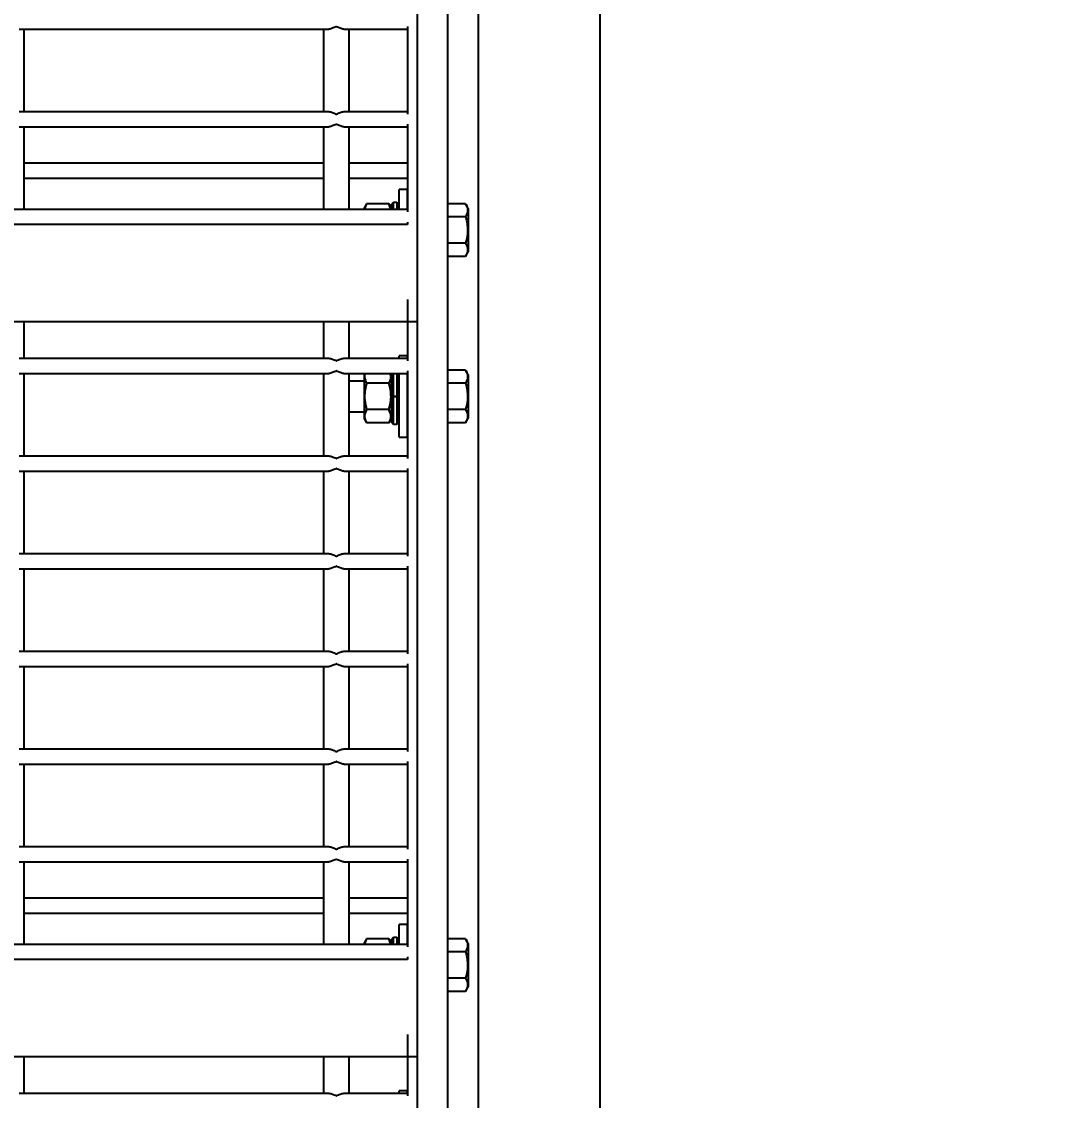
# Model space of a CAD drawing. Header units: millimetres. Extents: x 1293 to 41893, y 1011 to 26911.
# Drawn here: x 13550.1 to 13765.4, y 12550.4 to 12775.3 of the extents above; entities that cross this region are included whole.
import ezdxf

# ---------------------------------------------------------------- set-up
doc = ezdxf.new("R2010")
doc.units = ezdxf.units.MM
doc.header["$LTSCALE"] = 50
doc.layers.add('CAPA_1', color=7, linetype='Continuous')
doc.styles.add('SLDTEXTSTYLE0', font='TXT', dxfattribs={"width": 0.75})
doc.dimstyles.new('SLDDIMSTYLE0', dxfattribs={"dimtxt": 100, "dimasz": 100, "dimexe": 0, "dimexo": 0.0625, "dimgap": 25, "dimtad": 2, "dimdec": 0, "dimlfac": 1.5, "dimrnd": 1e-09, "dimzin": 12, "dimdsep": 46, "dimtxsty": 'SLDTEXTSTYLE0', "dimsah": 1, "dimcen": 0.09, "dimadec": 0, "dimazin": 3, "dimtfac": 1, "dimtdec": 0, "dimtofl": 0, "dimtmove": 0, "dimatfit": 3, "dimfxl": 1, "dimfrac": 2, "dimtolj": 1, "dimtzin": 12, "dimarcsym": 0})

# ---------------------------------------------------------------- blocks, each defined once
blk = doc.blocks.new('_D_19')
at = {"layer": 'CAPA_1', "transparency": 16777216}
for p, q in [((16745.16, 13594.82), (16745.16, 10791.15)), ((13378.61, 10942.55), (13378.61, 10791.15)), ((13378.61, 10841.15), (16745.16, 10841.15))]:
    blk.add_line(p, q, dxfattribs=at)
for points in [[(13378.61, 10841.15), (13478.61, 10825.76), (13478.61, 10856.53)], [(16745.16, 10841.15), (16645.16, 10856.53), (16645.16, 10825.76)]]:
    blk.add_solid(points, dxfattribs=at)
at = {"layer": 'CAPA_1', "transparency": 16777216, "insert": (14914.11, 10970.05), "char_height": 100, "attachment_point": 1, "style": 'SLDTEXTSTYLE0'}
blk.add_mtext('5050', dxfattribs=at)

msp = doc.modelspace()

# ---------------------------------------------------------------- linework, layer by layer
at = {"color": 7, "linetype": 'Continuous', "lineweight": 25}
for p, q in [((13638.9601497, 11156.0549012), (13638.9601497, 13213.1732064)), ((13632.6101497, 11156.0549012), (13632.6101497, 13206.5065398)), ((13645.3101497, 11155.9260983), (13645.3101497, 13202.969236)), ((13670.7101497, 11155.9260983), (13670.7101497, 13202.969236)), ((13549.5343163, 12773.6870959), (13614.0926497, 12773.6870959)), ((13550.5926497, 12756.5020959), (13550.5926497, 12773.6870959)), ((13613.0343163, 12773.6870959), (13613.0343163, 12756.5020959)), ((13617.2676497, 12773.6870959), (13630.4968163, 12773.6870959)), ((13618.325983, 12756.5020959), (13618.325983, 12773.6870959)), ((13630.4968163, 12774.2162625), (13630.4968163, 12755.9729292)), ((13549.5343163, 12756.5020959), (13614.0926497, 12756.5020959)), ((13617.2676497, 12756.5020959), (13630.4968163, 12756.5020959)), ((13549.5343163, 12753.3270959), (13614.0926497, 12753.3270959)), ((13550.5926497, 12736.1420959), (13550.5926497, 12753.3270959)), ((13613.0343163, 12753.3270959), (13613.0343163, 12736.1420959)), ((13617.2676497, 12753.3270959), (13630.4968163, 12753.3270959)), ((13618.325983, 12736.1420959), (13618.325983, 12753.3270959)), ((13630.4968163, 12753.8562625), (13630.4968163, 12735.6129292)), ((13550.5926497, 12745.8132072), (13613.0343163, 12745.8132072)), ((13618.325983, 12745.8132072), (13630.4968163, 12745.8132072)), ((13550.5926497, 12742.6382072), (13613.0343163, 12742.6382072)), ((13618.325983, 12742.6382072), (13630.4968163, 12742.6382072)), ((13630.493483, 12740.2754292), (13628.8001497, 12740.2754292)), ((13628.8001497, 12736.1420959), (13628.8001497, 12740.2754292)), ((13630.493483, 12736.1420959), (13630.493483, 12740.2754292)), ((13627.635983, 12737.5620959), (13627.1068163, 12737.0329292)), ((13628.270983, 12737.5620959), (13627.635983, 12737.5620959)), ((13627.635983, 12736.1420959), (13627.635983, 12737.5620959)), ((13628.8001497, 12737.0329292), (13628.270983, 12737.5620959)), ((13628.270983, 12737.5620959), (13628.270983, 12736.1420959)), ((13126.7301497, 12736.1420959), (13630.4968163, 12736.1420959)), ((13622.0031635, 12737.3120959), (13621.5505663, 12736.5281745)), ((13621.5505663, 12736.1420959), (13621.5505663, 12736.5281745)), ((13626.6542191, 12737.3120959), (13622.0031635, 12737.3120959)), ((13627.1068163, 12736.5281745), (13626.6542191, 12737.3120959)), ((13627.0422738, 12736.1420959), (13626.6542191, 12737.3120959)), ((13627.1068163, 12737.0329292), (13627.1068163, 12736.1420959)), ((13642.6264481, 12737.3080238), (13638.9601497, 12737.3080238)), ((13643.193483, 12736.3258905), (13642.6264481, 12737.3080238)), ((13643.193483, 12736.3258905), (13643.193483, 12727.2916346)), ((13630.4968163, 12733.4962625), (13630.4968163, 12732.9670959)), ((13642.6264481, 12734.5583932), (13638.9601497, 12734.5583932)), ((13630.4968163, 12732.9670959), (13126.7301497, 12732.9670959)), ((13642.6264481, 12729.0591319), (13638.9601497, 12729.0591319)), ((13642.6264481, 12726.3095012), (13638.9601497, 12726.3095012)), ((13642.6264481, 12726.3095012), (13643.193483, 12727.2916346)), ((13630.4968163, 12717.3100959), (13630.4968163, 12704.5640406)), ((13124.6101497, 12712.7554292), (13632.6168163, 12712.7554292)), ((13550.5926497, 12705.0932072), (13550.5926497, 12712.7554292)), ((13613.0343163, 12712.7554292), (13613.0343163, 12705.0932072)), ((13618.325983, 12705.0932072), (13618.325983, 12712.7554292)), ((13549.5343163, 12705.0932072), (13614.0926497, 12705.0932072)), ((13617.2676497, 12705.0932072), (13630.4968163, 12705.0932072)), ((13630.493483, 12705.5998739), (13628.8001497, 12705.5998739)), ((13628.8001497, 12705.0932072), (13628.8001497, 12705.5998739)), ((13630.493483, 12705.0932072), (13630.493483, 12705.5998739)), ((13549.5343163, 12701.9182072), (13614.0926497, 12701.9182072)), ((13550.5926497, 12684.7332072), (13550.5926497, 12701.9182072)), ((13613.0343163, 12701.9182072), (13613.0343163, 12684.7332072)), ((13617.2676497, 12701.9182072), (13630.4968163, 12701.9182072)), ((13618.325983, 12684.7332072), (13618.325983, 12701.9182072)), ((13621.5884336, 12701.9182072), (13621.5505663, 12701.8526192)), ((13621.5505663, 12692.4137953), (13621.5505663, 12701.8526192)), ((13627.1068163, 12701.8526192), (13627.0689491, 12701.9182072)), ((13627.1068163, 12701.9182072), (13627.1068163, 12697.1332072)), ((13627.635983, 12697.1332072), (13627.635983, 12701.9182072)), ((13628.270983, 12701.9182072), (13628.270983, 12697.1332072)), ((13628.8001497, 12688.6665406), (13628.8001497, 12701.9182072)), ((13630.493483, 12688.6665406), (13630.493483, 12701.9182072)), ((13630.4968163, 12702.4473739), (13630.4968163, 12684.2040406)), ((13642.6264481, 12702.6324686), (13638.9601497, 12702.6324686)), ((13643.193483, 12701.6503352), (13642.6264481, 12702.6324686)), ((13643.193483, 12701.6503352), (13643.193483, 12692.6160793)), ((13621.5505663, 12700.3082072), (13618.325983, 12700.3082072)), ((13626.6577424, 12699.8787749), (13621.9996403, 12699.8787749)), ((13630.4968163, 12700.3082072), (13630.493483, 12700.3082072)), ((13642.6264481, 12699.8828379), (13638.9601497, 12699.8828379)), ((13627.1068163, 12697.1332072), (13628.8001497, 12697.1332072)), ((13627.1068163, 12697.1029513), (13627.635983, 12697.107118)), ((13627.1068163, 12697.0960465), (13627.1068163, 12691.9090406)), ((13627.635983, 12697.0879054), (13627.1068163, 12697.0920721)), ((13628.270983, 12697.107118), (13627.635983, 12697.107118)), ((13627.635983, 12691.3798739), (13627.635983, 12697.0879054)), ((13627.635983, 12697.0879054), (13628.270983, 12697.0879054)), ((13628.270983, 12697.107118), (13628.8001497, 12697.1029513)), ((13628.8001497, 12697.0920721), (13628.270983, 12697.0879054)), ((13628.270983, 12697.0879054), (13628.270983, 12691.3798739)), ((13618.325983, 12693.9582072), (13621.5505663, 12693.9582072)), ((13626.6577424, 12694.3876396), (13621.9996403, 12694.3876396)), ((13630.493483, 12693.9582072), (13630.4968163, 12693.9582072)), ((13642.6264481, 12694.3835766), (13638.9601497, 12694.3835766)), ((13642.6264481, 12691.6339459), (13643.193483, 12692.6160793)), ((13621.5505663, 12692.4137953), (13622.0031635, 12691.6298739)), ((13626.6542191, 12691.6298739), (13622.0031635, 12691.6298739)), ((13626.6542191, 12691.6298739), (13627.1068163, 12692.4137953)), ((13627.1068163, 12691.9090406), (13627.635983, 12691.3798739)), ((13627.635983, 12691.3798739), (13628.270983, 12691.3798739)), ((13628.270983, 12691.3798739), (13628.8001497, 12691.9090406)), ((13642.6264481, 12691.6339459), (13638.9601497, 12691.6339459)), ((13628.8001497, 12688.6665406), (13630.493483, 12688.6665406)), ((13549.5343163, 12684.7332072), (13614.0926497, 12684.7332072)), ((13617.2676497, 12684.7332072), (13630.4968163, 12684.7332072)), ((13549.5343163, 12681.5582072), (13614.0926497, 12681.5582072)), ((13550.5926497, 12664.3732072), (13550.5926497, 12681.5582072)), ((13613.0343163, 12681.5582072), (13613.0343163, 12664.3732072)), ((13617.2676497, 12681.5582072), (13630.4968163, 12681.5582072)), ((13618.325983, 12664.3732072), (13618.325983, 12681.5582072)), ((13630.4968163, 12682.0873739), (13630.4968163, 12663.8440406)), ((13549.5343163, 12664.3732072), (13614.0926497, 12664.3732072)), ((13617.2676497, 12664.3732072), (13630.4968163, 12664.3732072)), ((13549.5343163, 12661.1982072), (13614.0926497, 12661.1982072)), ((13550.5926497, 12644.0132072), (13550.5926497, 12661.1982072)), ((13613.0343163, 12661.1982072), (13613.0343163, 12644.0132072)), ((13617.2676497, 12661.1982072), (13630.4968163, 12661.1982072)), ((13618.325983, 12644.0132072), (13618.325983, 12661.1982072)), ((13630.4968163, 12661.7273739), (13630.4968163, 12643.4840406)), ((13549.5343163, 12644.0132072), (13614.0926497, 12644.0132072)), ((13617.2676497, 12644.0132072), (13630.4968163, 12644.0132072)), ((13549.5343163, 12640.8382072), (13614.0926497, 12640.8382072)), ((13550.5926497, 12623.6532072), (13550.5926497, 12640.8382072)), ((13613.0343163, 12640.8382072), (13613.0343163, 12623.6532072)), ((13617.2676497, 12640.8382072), (13630.4968163, 12640.8382072)), ((13618.325983, 12623.6532072), (13618.325983, 12640.8382072)), ((13630.4968163, 12641.3673739), (13630.4968163, 12623.1240406)), ((13549.5343163, 12623.6532072), (13614.0926497, 12623.6532072)), ((13617.2676497, 12623.6532072), (13630.4968163, 12623.6532072)), ((13630.4968163, 12621.0073739), (13630.4968163, 12602.7640406)), ((13549.5343163, 12620.4782072), (13614.0926497, 12620.4782072)), ((13550.5926497, 12603.2932072), (13550.5926497, 12620.4782072)), ((13613.0343163, 12620.4782072), (13613.0343163, 12603.2932072)), ((13617.2676497, 12620.4782072), (13630.4968163, 12620.4782072)), ((13618.325983, 12603.2932072), (13618.325983, 12620.4782072)), ((13549.5343163, 12603.2932072), (13614.0926497, 12603.2932072)), ((13617.2676497, 12603.2932072), (13630.4968163, 12603.2932072)), ((13630.4968163, 12600.6473739), (13630.4968163, 12582.4040406)), ((13549.5343163, 12600.1182072), (13614.0926497, 12600.1182072)), ((13550.5926497, 12582.9332072), (13550.5926497, 12600.1182072)), ((13613.0343163, 12600.1182072), (13613.0343163, 12582.9332072)), ((13617.2676497, 12600.1182072), (13630.4968163, 12600.1182072)), ((13618.325983, 12582.9332072), (13618.325983, 12600.1182072)), ((13550.5926497, 12592.6043186), (13613.0343163, 12592.6043186)), ((13618.325983, 12592.6043186), (13630.4968163, 12592.6043186)), ((13550.5926497, 12589.4293186), (13613.0343163, 12589.4293186)), ((13618.325983, 12589.4293186), (13630.4968163, 12589.4293186)), ((13630.493483, 12587.0665406), (13628.8001497, 12587.0665406)), ((13628.8001497, 12582.9332072), (13628.8001497, 12587.0665406)), ((13630.493483, 12582.9332072), (13630.493483, 12587.0665406)), ((13126.7301497, 12582.9332072), (13630.4968163, 12582.9332072)), ((13622.0031635, 12584.1032072), (13621.5505663, 12583.3192859)), ((13621.5505663, 12582.9332072), (13621.5505663, 12583.3192859)), ((13626.6542191, 12584.1032072), (13622.0031635, 12584.1032072)), ((13627.1068163, 12583.3192859), (13626.6542191, 12584.1032072)), ((13627.0422738, 12582.9332072), (13626.6542191, 12584.1032072)), ((13627.635983, 12584.3532072), (13627.1068163, 12583.8240406)), ((13627.1068163, 12583.8240406), (13627.1068163, 12582.9332072)), ((13628.270983, 12584.3532072), (13627.635983, 12584.3532072)), ((13627.635983, 12582.9332072), (13627.635983, 12584.3532072)), ((13628.8001497, 12583.8240406), (13628.270983, 12584.3532072)), ((13628.270983, 12584.3532072), (13628.270983, 12582.9332072)), ((13642.6264481, 12584.0991352), (13638.9601497, 12584.0991352)), ((13643.193483, 12583.1170019), (13642.6264481, 12584.0991352)), ((13643.193483, 12583.1170019), (13643.193483, 12574.0827459)), ((13630.4968163, 12580.2873739), (13630.4968163, 12579.7582072)), ((13642.6264481, 12581.3495046), (13638.9601497, 12581.3495046)), ((13630.4968163, 12579.7582072), (13126.7301497, 12579.7582072)), ((13642.6264481, 12575.8502433), (13638.9601497, 12575.8502433)), ((13642.6264481, 12573.1006126), (13643.193483, 12574.0827459)), ((13642.6264481, 12573.1006126), (13638.9601497, 12573.1006126)), ((13630.4968163, 12564.1012072), (13630.4968163, 12551.355152)), ((13124.6101497, 12559.5465406), (13632.6168163, 12559.5465406)), ((13550.5926497, 12551.8843186), (13550.5926497, 12559.5465406)), ((13613.0343163, 12559.5465406), (13613.0343163, 12551.8843186)), ((13618.325983, 12551.8843186), (13618.325983, 12559.5465406)), ((13549.5343163, 12551.8843186), (13614.0926497, 12551.8843186)), ((13617.2676497, 12551.8843186), (13630.4968163, 12551.8843186)), ((13630.493483, 12552.3909853), (13628.8001497, 12552.3909853)), ((13628.8001497, 12551.8843186), (13628.8001497, 12552.3909853)), ((13630.493483, 12551.8843186), (13630.493483, 12552.3909853))]:
    msp.add_line(p, q, dxfattribs=at)
for points, knots in [([(13615.6801497, 12774.2162625), (13615.6775937, 12774.2151194), (13615.5305874, 12774.1493709), (13615.1377017, 12773.9762204), (13614.5938885, 12773.7457582), (13614.2305766, 12773.7032381), (13614.0926497, 12773.6870959)], [0, 0, 0, 0, 0.00469347422, 0.26994261062, 0.7228425567, 1, 1, 1, 1]), ([(13617.2676497, 12773.6870959), (13617.1297227, 12773.7032381), (13616.7664109, 12773.7457582), (13616.2225977, 12773.9762204), (13615.8297119, 12774.1493709), (13615.6827057, 12774.2151194), (13615.6801497, 12774.2162625)], [0, 0, 0, 0, 0.2771574433, 0.7300573894, 0.9953065258, 1, 1, 1, 1]), ([(13614.0926497, 12756.5020959), (13614.2305766, 12756.4859536), (13614.5938885, 12756.4434335), (13615.1377017, 12756.2129713), (13615.5305874, 12756.0398209), (13615.6775937, 12755.9740724), (13615.6801497, 12755.9729292)], [0, 0, 0, 0, 0.2771574433, 0.73005738938, 0.99530652578, 1, 1, 1, 1]), ([(13615.6801497, 12755.9729292), (13615.6827057, 12755.9740724), (13615.8297119, 12756.0398209), (13616.2225977, 12756.2129713), (13616.7664109, 12756.4434335), (13617.1297227, 12756.4859536), (13617.2676497, 12756.5020959)], [0, 0, 0, 0, 0.00469347422, 0.26994261062, 0.7228425567, 1, 1, 1, 1]), ([(13615.6801497, 12753.8562625), (13615.6775937, 12753.8551194), (13615.5305874, 12753.7893709), (13615.1377017, 12753.6162204), (13614.5938885, 12753.3857582), (13614.2305766, 12753.3432381), (13614.0926497, 12753.3270959)], [0, 0, 0, 0, 0.0046934742, 0.2699426106, 0.7228425567, 1, 1, 1, 1]), ([(13617.2676497, 12753.3270959), (13617.1297227, 12753.3432381), (13616.7664109, 12753.3857582), (13616.2225977, 12753.6162204), (13615.8297119, 12753.7893709), (13615.6827057, 12753.8551194), (13615.6801497, 12753.8562625)], [0, 0, 0, 0, 0.2771574433, 0.7300573894, 0.9953065258, 1, 1, 1, 1]), ([(13622.0031635, 12737.3120959), (13621.8715492, 12737.073081), (13621.660131, 12736.6891404), (13621.6300227, 12736.292003), (13621.6186578, 12736.1420959)], [0, 0, 0, 0, 0.62253099059, 1, 1, 1, 1]), ([(13642.6264481, 12737.3080238), (13642.7483577, 12737.069518), (13642.9948207, 12736.5873344), (13643.1315921, 12735.6515298), (13642.8220478, 12734.981673), (13642.6264481, 12734.5583932)], [0, 0, 0, 0, 0.2648633469, 0.5354700776, 1, 1, 1, 1]), ([(13642.6264481, 12734.5583932), (13642.6907196, 12734.3223668), (13642.8768835, 12733.6387118), (13643.0626653, 12732.4658227), (13643.0644377, 12730.8397515), (13642.7884668, 12729.7178091), (13642.6264481, 12729.0591319)], [0, 0, 0, 0, 0.1315464599, 0.3810267709, 0.6366091688, 1, 1, 1, 1]), ([(13642.6264481, 12729.0591319), (13642.7483577, 12728.820626), (13642.9948207, 12728.3384424), (13643.1315921, 12727.4026379), (13642.8220478, 12726.7327811), (13642.6264481, 12726.3095012)], [0, 0, 0, 0, 0.2648633469, 0.5354700776, 1, 1, 1, 1]), ([(13614.0926497, 12705.0932072), (13614.2305766, 12705.077065), (13614.5938885, 12705.0345449), (13615.1377017, 12704.8040827), (13615.5305874, 12704.6309322), (13615.6775937, 12704.5651837), (13615.6801497, 12704.5640406)], [0, 0, 0, 0, 0.2771574433, 0.7300573894, 0.9953065258, 1, 1, 1, 1]), ([(13615.6801497, 12704.5640406), (13615.6827057, 12704.5651837), (13615.8297119, 12704.6309322), (13616.2225977, 12704.8040827), (13616.7664109, 12705.0345449), (13617.1297227, 12705.077065), (13617.2676497, 12705.0932072)], [0, 0, 0, 0, 0.0046934742, 0.2699426106, 0.7228425567, 1, 1, 1, 1]), ([(13615.6801497, 12702.4473739), (13615.6775937, 12702.4462307), (13615.5305874, 12702.3804823), (13615.1377017, 12702.2073318), (13614.5938885, 12701.9768696), (13614.2305766, 12701.9343495), (13614.0926497, 12701.9182072)], [0, 0, 0, 0, 0.0046934742, 0.2699426106, 0.7228425567, 1, 1, 1, 1]), ([(13617.2676497, 12701.9182072), (13617.1297227, 12701.9343495), (13616.7664109, 12701.9768696), (13616.2225977, 12702.2073318), (13615.8297119, 12702.3804823), (13615.6827057, 12702.4462307), (13615.6801497, 12702.4473739)], [0, 0, 0, 0, 0.2771574433, 0.7300573894, 0.9953065258, 1, 1, 1, 1]), ([(13621.6803056, 12701.9182072), (13621.6797317, 12701.9169321), (13621.5684656, 12701.6697443), (13621.5170585, 12700.9729066), (13621.8127725, 12700.3024501), (13621.9996403, 12699.8787749)], [0, 0, 0, 0, 0.0019050038, 0.3692833919, 1, 1, 1, 1]), ([(13626.6577424, 12699.8787749), (13626.7768059, 12700.1176249), (13627.0175173, 12700.6005089), (13627.1555831, 12701.296243), (13626.9716902, 12701.73094), (13626.8924692, 12701.9182072)], [0, 0, 0, 0, 0.3577842349, 0.7233338549, 1, 1, 1, 1]), ([(13642.6264481, 12702.6324686), (13642.7483577, 12702.3939627), (13642.9948207, 12701.9117791), (13643.1315921, 12700.9759746), (13642.8220478, 12700.3061178), (13642.6264481, 12699.8828379)], [0, 0, 0, 0, 0.2648633469, 0.5354700776, 1, 1, 1, 1]), ([(13621.9996403, 12699.8787749), (13621.93731, 12699.6499818), (13621.7528743, 12698.9729827), (13621.5658714, 12697.8066828), (13621.5608705, 12696.1758646), (13621.8371753, 12695.0497725), (13621.9996403, 12694.3876396)], [0, 0, 0, 0, 0.1277165798, 0.3779136182, 0.6342182989, 1, 1, 1, 1]), ([(13626.6577424, 12694.3876396), (13626.8202197, 12695.0497742), (13627.0936931, 12696.1642441), (13627.0926236, 12697.7945189), (13626.907638, 12698.9614855), (13626.7200711, 12699.6499855), (13626.6577424, 12699.8787749)], [0, 0, 0, 0, 0.365780177, 0.6156618098, 0.8722839524, 1, 1, 1, 1]), ([(13642.6264481, 12699.8828379), (13642.6907196, 12699.6468115), (13642.8768835, 12698.9631565), (13643.0626653, 12697.7902674), (13643.0644377, 12696.1641962), (13642.7884668, 12695.0422538), (13642.6264481, 12694.3835766)], [0, 0, 0, 0, 0.1315464599, 0.3810267709, 0.6366091688, 1, 1, 1, 1]), ([(13621.9996403, 12694.3876396), (13621.8779295, 12694.1486719), (13621.6318664, 12693.66555), (13621.4958345, 12692.7269321), (13621.8066122, 12692.0549004), (13622.0031635, 12691.6298739)], [0, 0, 0, 0, 0.2645663682, 0.5348749116, 1, 1, 1, 1]), ([(13626.6542191, 12691.6298739), (13626.7765282, 12691.869042), (13627.0237936, 12692.352555), (13627.1623313, 12693.2910891), (13626.8531318, 12693.9630278), (13626.6577424, 12694.3876396)], [0, 0, 0, 0, 0.2648580026, 0.535448761, 1, 1, 1, 1]), ([(13642.6264481, 12694.3835766), (13642.7483577, 12694.1450707), (13642.9948207, 12693.6628872), (13643.1315921, 12692.7270826), (13642.8220478, 12692.0572258), (13642.6264481, 12691.6339459)], [0, 0, 0, 0, 0.2648633469, 0.5354700776, 1, 1, 1, 1]), ([(13614.0926497, 12684.7332072), (13614.2305766, 12684.717065), (13614.5938885, 12684.6745449), (13615.1377017, 12684.4440827), (13615.5305874, 12684.2709322), (13615.6775937, 12684.2051837), (13615.6801497, 12684.2040406)], [0, 0, 0, 0, 0.2771574433, 0.7300573894, 0.9953065258, 1, 1, 1, 1]), ([(13615.6801497, 12684.2040406), (13615.6827057, 12684.2051837), (13615.8297119, 12684.2709322), (13616.2225977, 12684.4440827), (13616.7664109, 12684.6745449), (13617.1297227, 12684.717065), (13617.2676497, 12684.7332072)], [0, 0, 0, 0, 0.0046934742, 0.2699426106, 0.7228425567, 1, 1, 1, 1]), ([(13615.6801497, 12682.0873739), (13615.6775937, 12682.0862307), (13615.5305874, 12682.0204823), (13615.1377017, 12681.8473318), (13614.5938885, 12681.6168696), (13614.2305766, 12681.5743495), (13614.0926497, 12681.5582072)], [0, 0, 0, 0, 0.0046934742, 0.2699426106, 0.7228425567, 1, 1, 1, 1]), ([(13617.2676497, 12681.5582072), (13617.1297227, 12681.5743495), (13616.7664109, 12681.6168696), (13616.2225977, 12681.8473318), (13615.8297119, 12682.0204823), (13615.6827057, 12682.0862307), (13615.6801497, 12682.0873739)], [0, 0, 0, 0, 0.2771574433, 0.7300573894, 0.9953065258, 1, 1, 1, 1]), ([(13614.0926497, 12664.3732072), (13614.2305766, 12664.357065), (13614.5938885, 12664.3145449), (13615.1377017, 12664.0840827), (13615.5305874, 12663.9109322), (13615.6775937, 12663.8451837), (13615.6801497, 12663.8440406)], [0, 0, 0, 0, 0.2771574433, 0.7300573894, 0.9953065258, 1, 1, 1, 1]), ([(13615.6801497, 12663.8440406), (13615.6827057, 12663.8451837), (13615.8297119, 12663.9109322), (13616.2225977, 12664.0840827), (13616.7664109, 12664.3145449), (13617.1297227, 12664.357065), (13617.2676497, 12664.3732072)], [0, 0, 0, 0, 0.0046934742, 0.2699426106, 0.7228425567, 1, 1, 1, 1]), ([(13615.6801497, 12661.7273739), (13615.6775937, 12661.7262307), (13615.5305874, 12661.6604823), (13615.1377017, 12661.4873318), (13614.5938885, 12661.2568696), (13614.2305766, 12661.2143495), (13614.0926497, 12661.1982072)], [0, 0, 0, 0, 0.0046934742, 0.2699426106, 0.7228425567, 1, 1, 1, 1]), ([(13617.2676497, 12661.1982072), (13617.1297227, 12661.2143495), (13616.7664109, 12661.2568696), (13616.2225977, 12661.4873318), (13615.8297119, 12661.6604823), (13615.6827057, 12661.7262307), (13615.6801497, 12661.7273739)], [0, 0, 0, 0, 0.2771574433, 0.7300573894, 0.9953065258, 1, 1, 1, 1]), ([(13614.0926497, 12644.0132072), (13614.2305766, 12643.997065), (13614.5938885, 12643.9545449), (13615.1377017, 12643.7240827), (13615.5305874, 12643.5509322), (13615.6775937, 12643.4851837), (13615.6801497, 12643.4840406)], [0, 0, 0, 0, 0.2771574433, 0.7300573894, 0.9953065258, 1, 1, 1, 1]), ([(13615.6801497, 12643.4840406), (13615.6827057, 12643.4851837), (13615.8297119, 12643.5509322), (13616.2225977, 12643.7240827), (13616.7664109, 12643.9545449), (13617.1297227, 12643.997065), (13617.2676497, 12644.0132072)], [0, 0, 0, 0, 0.0046934742, 0.2699426106, 0.7228425567, 1, 1, 1, 1]), ([(13615.6801497, 12641.3673739), (13615.6775937, 12641.3662307), (13615.5305874, 12641.3004823), (13615.1377017, 12641.1273318), (13614.5938885, 12640.8968696), (13614.2305766, 12640.8543495), (13614.0926497, 12640.8382072)], [0, 0, 0, 0, 0.0046934742, 0.2699426106, 0.7228425567, 1, 1, 1, 1]), ([(13617.2676497, 12640.8382072), (13617.1297227, 12640.8543495), (13616.7664109, 12640.8968696), (13616.2225977, 12641.1273318), (13615.8297119, 12641.3004823), (13615.6827057, 12641.3662307), (13615.6801497, 12641.3673739)], [0, 0, 0, 0, 0.2771574433, 0.7300573894, 0.9953065258, 1, 1, 1, 1]), ([(13614.0926497, 12623.6532072), (13614.2305766, 12623.637065), (13614.5938885, 12623.5945449), (13615.1377017, 12623.3640827), (13615.5305874, 12623.1909322), (13615.6775937, 12623.1251837), (13615.6801497, 12623.1240406)], [0, 0, 0, 0, 0.2771574433, 0.7300573894, 0.9953065258, 1, 1, 1, 1]), ([(13615.6801497, 12623.1240406), (13615.6827057, 12623.1251837), (13615.8297119, 12623.1909322), (13616.2225977, 12623.3640827), (13616.7664109, 12623.5945449), (13617.1297227, 12623.637065), (13617.2676497, 12623.6532072)], [0, 0, 0, 0, 0.0046934742, 0.2699426106, 0.7228425567, 1, 1, 1, 1]), ([(13615.6801497, 12621.0073739), (13615.6775937, 12621.0062307), (13615.5305874, 12620.9404823), (13615.1377017, 12620.7673318), (13614.5938885, 12620.5368696), (13614.2305766, 12620.4943495), (13614.0926497, 12620.4782072)], [0, 0, 0, 0, 0.0046934742, 0.2699426106, 0.7228425567, 1, 1, 1, 1]), ([(13617.2676497, 12620.4782072), (13617.1297227, 12620.4943495), (13616.7664109, 12620.5368696), (13616.2225977, 12620.7673318), (13615.8297119, 12620.9404823), (13615.6827057, 12621.0062307), (13615.6801497, 12621.0073739)], [0, 0, 0, 0, 0.2771574433, 0.7300573894, 0.9953065258, 1, 1, 1, 1]), ([(13614.0926497, 12603.2932072), (13614.2305766, 12603.277065), (13614.5938885, 12603.2345449), (13615.1377017, 12603.0040827), (13615.5305874, 12602.8309322), (13615.6775937, 12602.7651837), (13615.6801497, 12602.7640406)], [0, 0, 0, 0, 0.2771574433, 0.7300573894, 0.9953065258, 1, 1, 1, 1]), ([(13615.6801497, 12602.7640406), (13615.6827057, 12602.7651837), (13615.8297119, 12602.8309322), (13616.2225977, 12603.0040827), (13616.7664109, 12603.2345449), (13617.1297227, 12603.277065), (13617.2676497, 12603.2932072)], [0, 0, 0, 0, 0.0046934742, 0.2699426106, 0.7228425567, 1, 1, 1, 1]), ([(13615.6801497, 12600.6473739), (13615.6775937, 12600.6462307), (13615.5305874, 12600.5804823), (13615.1377017, 12600.4073318), (13614.5938885, 12600.1768696), (13614.2305766, 12600.1343495), (13614.0926497, 12600.1182072)], [0, 0, 0, 0, 0.0046934742, 0.2699426106, 0.7228425567, 1, 1, 1, 1]), ([(13617.2676497, 12600.1182072), (13617.1297227, 12600.1343495), (13616.7664109, 12600.1768696), (13616.2225977, 12600.4073318), (13615.8297119, 12600.5804823), (13615.6827057, 12600.6462307), (13615.6801497, 12600.6473739)], [0, 0, 0, 0, 0.2771574433, 0.7300573894, 0.9953065258, 1, 1, 1, 1]), ([(13622.0031635, 12584.1032072), (13621.8715492, 12583.8641924), (13621.660131, 12583.4802518), (13621.6300227, 12583.0831143), (13621.6186578, 12582.9332072)], [0, 0, 0, 0, 0.6225309906, 1, 1, 1, 1]), ([(13642.6264481, 12584.0991352), (13642.7483577, 12583.8606294), (13642.9948207, 12583.3784458), (13643.1315921, 12582.4426412), (13642.8220478, 12581.7727844), (13642.6264481, 12581.3495046)], [0, 0, 0, 0, 0.2648633469, 0.5354700776, 1, 1, 1, 1]), ([(13642.6264481, 12581.3495046), (13642.6907196, 12581.1134781), (13642.8768835, 12580.4298232), (13643.0626653, 12579.2569341), (13643.0644377, 12577.6308629), (13642.7884668, 12576.5089205), (13642.6264481, 12575.8502433)], [0, 0, 0, 0, 0.1315464599, 0.3810267709, 0.6366091688, 1, 1, 1, 1]), ([(13642.6264481, 12575.8502433), (13642.7483577, 12575.6117374), (13642.9948207, 12575.1295538), (13643.1315921, 12574.1937493), (13642.8220478, 12573.5238924), (13642.6264481, 12573.1006126)], [0, 0, 0, 0, 0.2648633469, 0.5354700776, 1, 1, 1, 1]), ([(13614.0926497, 12551.8843186), (13614.2305766, 12551.8681764), (13614.5938885, 12551.8256563), (13615.1377017, 12551.595194), (13615.5305874, 12551.4220436), (13615.6775937, 12551.3562951), (13615.6801497, 12551.355152)], [0, 0, 0, 0, 0.2771574433, 0.7300573894, 0.9953065258, 1, 1, 1, 1]), ([(13615.6801497, 12551.355152), (13615.6827057, 12551.3562951), (13615.8297119, 12551.4220436), (13616.2225977, 12551.595194), (13616.7664109, 12551.8256563), (13617.1297227, 12551.8681764), (13617.2676497, 12551.8843186)], [0, 0, 0, 0, 0.0046934742, 0.2699426106, 0.7228425567, 1, 1, 1, 1])]:
    msp.add_open_spline(points, degree=3, knots=knots, dxfattribs=at)

# ---------------------------------------------------------------- dimensions: what is measured, and where the dimension line sits
at = {"layer": 'CAPA_1'}
dim = msp.add_linear_dim(base=(16745.1618891, 10841.1478125), p1=(13378.6101497, 11006.0549012), p2=(16745.1618891, 13658.3232972), dimstyle='SLDDIMSTYLE0', dxfattribs=at)
dim.commit()
dim.dimension.update_dxf_attribs({"geometry": '_D_19', "text_midpoint": (15061.8860194, 10841.1478125), "dimtype": 160})

doc.saveas('drawing.dxf')
